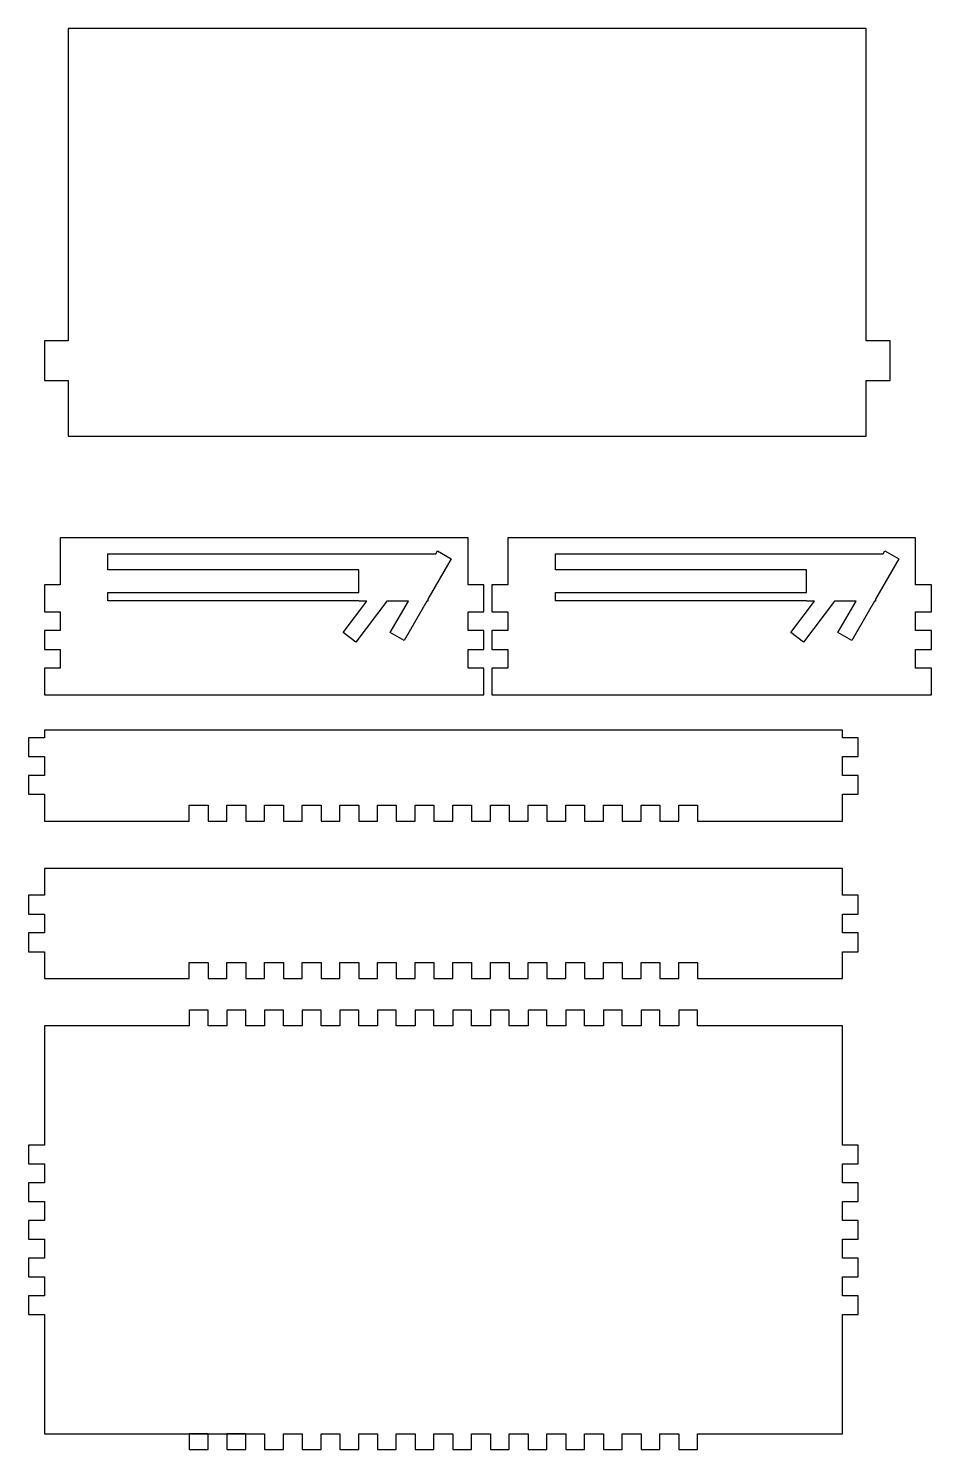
# Model space of a CAD drawing. Header units: metres. Extents: x -5 to 283, y -5 to 448.
import ezdxf

# ---------------------------------------------------------------- set-up
doc = ezdxf.new("R2010")
doc.units = ezdxf.units.M

msp = doc.modelspace()

# ---------------------------------------------------------------- linework, layer by layer
for p, q in [((262.005, 448.095), (7.605, 448.095)), ((7.605, 448.095), (7.605, 348.515)), ((262.005, 348.515), (262.005, 448.095)), ((7.605, 348.515), (0, 348.515)), ((0, 348.515), (0, 335.84)), ((269.61, 348.515), (262.005, 348.515)), ((269.61, 335.84), (269.61, 348.515)), ((0, 335.84), (7.605, 335.84)), ((7.605, 335.84), (7.605, 318.095)), ((262.005, 335.84), (269.61, 335.84)), ((262.005, 318.095), (262.005, 335.84)), ((7.605, 318.095), (262.005, 318.095)), ((135.07, 285.63), (5.06999, 285.63)), ((5.06999, 285.63), (5.06999, 270.63)), ((135.07, 270.63), (135.07, 285.63)), ((277.745, 285.63), (147.745, 285.63)), ((147.745, 285.63), (147.745, 270.63)), ((277.745, 270.63), (277.745, 285.63)), ((124.754, 280.56), (125.28, 281.471)), ((125.28, 281.471), (129.671, 278.936)), ((267.429, 280.56), (267.955, 281.471)), ((267.955, 281.471), (272.346, 278.936)), ((20.28, 275.49), (20.28, 280.56)), ((20.28, 280.56), (124.754, 280.56)), ((129.671, 278.936), (122.28, 266.135)), ((162.955, 275.49), (162.955, 280.56)), ((162.955, 280.56), (267.429, 280.56)), ((272.346, 278.936), (264.955, 266.135)), ((100.28, 275.49), (20.28, 275.49)), ((100.28, 268.2), (100.28, 275.49)), ((242.955, 275.49), (162.955, 275.49)), ((242.955, 268.2), (242.955, 275.49)), ((5.06999, 270.63), (0, 270.63)), ((0, 270.63), (0, 262.095)), ((20.28, 265.56), (20.28, 268.2)), ((20.28, 268.2), (100.28, 268.2)), ((140.14, 270.63), (135.07, 270.63)), ((140.14, 262.095), (140.14, 270.63)), ((147.745, 270.63), (142.675, 270.63)), ((142.675, 270.63), (142.675, 262.095)), ((162.955, 265.56), (162.955, 268.2)), ((162.955, 268.2), (242.955, 268.2)), ((282.815, 270.63), (277.745, 270.63)), ((282.815, 262.095), (282.815, 270.63)), ((100.28, 265.56), (20.28, 265.56)), ((95.28, 255.49), (102.816, 265.49)), ((109.164, 265.49), (99.3291, 252.439)), ((100.28, 265.49), (100.28, 265.56)), ((102.816, 265.49), (100.28, 265.49)), ((116.053, 265.49), (109.164, 265.49)), ((110.28, 255.49), (116.053, 265.49)), ((121.908, 265.49), (114.671, 252.955)), ((122.28, 265.49), (121.908, 265.49)), ((122.28, 266.135), (122.28, 265.49)), ((242.955, 265.56), (162.955, 265.56)), ((237.955, 255.49), (245.491, 265.49)), ((251.839, 265.49), (242.004, 252.439)), ((242.955, 265.49), (242.955, 265.56)), ((245.491, 265.49), (242.955, 265.49)), ((258.728, 265.49), (251.839, 265.49)), ((252.955, 255.49), (258.728, 265.49)), ((264.583, 265.49), (257.346, 252.955)), ((264.955, 265.49), (264.583, 265.49)), ((264.955, 266.135), (264.955, 265.49)), ((0, 262.095), (5.06999, 262.095)), ((5.06999, 262.095), (5.06999, 256.095)), ((135.07, 256.095), (135.07, 262.095)), ((135.07, 262.095), (140.14, 262.095)), ((142.675, 262.095), (147.745, 262.095)), ((147.745, 262.095), (147.745, 256.095)), ((277.745, 256.095), (277.745, 262.095)), ((277.745, 262.095), (282.815, 262.095)), ((5.06999, 256.095), (0, 256.095)), ((0, 256.095), (0, 250.095)), ((99.3291, 252.439), (95.28, 255.49)), ((114.671, 252.955), (110.28, 255.49)), ((140.14, 256.095), (135.07, 256.095)), ((140.14, 250.095), (140.14, 256.095)), ((147.745, 256.095), (142.675, 256.095)), ((142.675, 256.095), (142.675, 250.095)), ((242.004, 252.439), (237.955, 255.49)), ((257.346, 252.955), (252.955, 255.49)), ((282.815, 256.095), (277.745, 256.095)), ((282.815, 250.095), (282.815, 256.095)), ((0, 250.095), (5.06999, 250.095)), ((5.06999, 250.095), (5.06999, 244.095)), ((135.07, 244.095), (135.07, 250.095)), ((135.07, 250.095), (140.14, 250.095)), ((142.675, 250.095), (147.745, 250.095)), ((147.745, 250.095), (147.745, 244.095)), ((277.745, 244.095), (277.745, 250.095)), ((277.745, 250.095), (282.815, 250.095)), ((5.06999, 244.095), (0, 244.095)), ((0, 244.095), (0, 235.56)), ((140.14, 244.095), (135.07, 244.095)), ((140.14, 235.56), (140.14, 244.095)), ((147.745, 244.095), (142.675, 244.095)), ((142.675, 244.095), (142.675, 235.56)), ((282.815, 244.095), (277.745, 244.095)), ((282.815, 235.56), (282.815, 244.095)), ((0, 235.56), (140.14, 235.56)), ((142.675, 235.56), (282.815, 235.56)), ((254.4, 224.336), (0, 224.336)), ((0, 224.336), (0, 221.885)), ((254.4, 221.885), (254.4, 224.336)), ((0, 221.885), (-5.06999, 221.885)), ((-5.06999, 221.885), (-5.06999, 215.885)), ((259.47, 221.885), (254.4, 221.885)), ((259.47, 215.885), (259.47, 221.885)), ((-5.06999, 215.885), (0, 215.885)), ((0, 215.885), (0, 209.885)), ((254.4, 209.885), (254.4, 215.885)), ((254.4, 215.885), (259.47, 215.885)), ((0, 209.885), (-5.06999, 209.885)), ((-5.06999, 209.885), (-5.06999, 203.885)), ((259.47, 209.885), (254.4, 209.885)), ((259.47, 203.885), (259.47, 209.885)), ((-5.06999, 203.885), (0, 203.885)), ((0, 203.885), (0, 195.35)), ((46.2, 200.42), (52.2, 200.42)), ((46.2, 195.35), (46.2, 200.42)), ((52.2, 200.42), (52.2, 195.35)), ((58.2, 195.35), (58.2, 200.42)), ((58.2, 200.42), (64.2, 200.42)), ((64.2, 200.42), (64.2, 195.35)), ((70.2, 195.35), (70.2, 200.42)), ((70.2, 200.42), (76.2, 200.42)), ((76.2, 200.42), (76.2, 195.35)), ((82.2, 195.35), (82.2, 200.42)), ((82.2, 200.42), (88.2, 200.42)), ((88.2, 200.42), (88.2, 195.35)), ((94.2, 195.35), (94.2, 200.42)), ((94.2, 200.42), (100.2, 200.42)), ((100.2, 200.42), (100.2, 195.35)), ((106.2, 195.35), (106.2, 200.42)), ((106.2, 200.42), (112.2, 200.42)), ((112.2, 200.42), (112.2, 195.35)), ((118.2, 195.35), (118.2, 200.42)), ((118.2, 200.42), (124.2, 200.42)), ((124.2, 200.42), (124.2, 195.35)), ((130.2, 195.35), (130.2, 200.42)), ((130.2, 200.42), (136.2, 200.42)), ((136.2, 200.42), (136.2, 195.35)), ((142.2, 195.35), (142.2, 200.42)), ((142.2, 200.42), (148.2, 200.42)), ((148.2, 200.42), (148.2, 195.35)), ((154.2, 195.35), (154.2, 200.42)), ((154.2, 200.42), (160.2, 200.42)), ((160.2, 200.42), (160.2, 195.35)), ((166.2, 195.35), (166.2, 200.42)), ((166.2, 200.42), (172.2, 200.42)), ((172.2, 200.42), (172.2, 195.35)), ((178.2, 195.35), (178.2, 200.42)), ((178.2, 200.42), (184.2, 200.42)), ((184.2, 200.42), (184.2, 195.35)), ((190.2, 195.35), (190.2, 200.42)), ((190.2, 200.42), (196.2, 200.42)), ((196.2, 200.42), (196.2, 195.35)), ((202.2, 195.35), (202.2, 200.42)), ((202.2, 200.42), (208.2, 200.42)), ((208.2, 200.42), (208.2, 195.35)), ((254.4, 195.35), (254.4, 203.885)), ((254.4, 203.885), (259.47, 203.885)), ((0, 195.35), (46.2, 195.35)), ((52.2, 195.35), (58.2, 195.35)), ((64.2, 195.35), (70.2, 195.35)), ((76.2, 195.35), (82.2, 195.35)), ((88.2, 195.35), (94.2, 195.35)), ((100.2, 195.35), (106.2, 195.35)), ((112.2, 195.35), (118.2, 195.35)), ((124.2, 195.35), (130.2, 195.35)), ((136.2, 195.35), (142.2, 195.35)), ((148.2, 195.35), (154.2, 195.35)), ((160.2, 195.35), (166.2, 195.35)), ((172.2, 195.35), (178.2, 195.35)), ((184.2, 195.35), (190.2, 195.35)), ((196.2, 195.35), (202.2, 195.35)), ((208.2, 195.35), (254.4, 195.35)), ((254.4, 180.21), (0, 180.21)), ((0, 180.21), (0, 171.675)), ((254.4, 171.675), (254.4, 180.21)), ((0, 171.675), (-5.06999, 171.675)), ((-5.06999, 171.675), (-5.06999, 165.675)), ((259.47, 171.675), (254.4, 171.675)), ((259.47, 165.675), (259.47, 171.675)), ((-5.06999, 165.675), (0, 165.675)), ((0, 165.675), (0, 159.675)), ((254.4, 159.675), (254.4, 165.675)), ((254.4, 165.675), (259.47, 165.675)), ((0, 159.675), (-5.06999, 159.675)), ((-5.06999, 159.675), (-5.06999, 153.675)), ((259.47, 159.675), (254.4, 159.675)), ((259.47, 153.675), (259.47, 159.675)), ((-5.06999, 153.675), (0, 153.675)), ((0, 153.675), (0, 145.14)), ((46.2, 150.21), (52.2, 150.21)), ((46.2, 145.14), (46.2, 150.21)), ((52.2, 150.21), (52.2, 145.14)), ((58.2, 145.14), (58.2, 150.21)), ((58.2, 150.21), (64.2, 150.21)), ((64.2, 150.21), (64.2, 145.14)), ((70.2, 145.14), (70.2, 150.21)), ((70.2, 150.21), (76.2, 150.21)), ((76.2, 150.21), (76.2, 145.14)), ((82.2, 145.14), (82.2, 150.21)), ((82.2, 150.21), (88.2, 150.21)), ((88.2, 150.21), (88.2, 145.14)), ((94.2, 145.14), (94.2, 150.21)), ((94.2, 150.21), (100.2, 150.21)), ((100.2, 150.21), (100.2, 145.14)), ((106.2, 145.14), (106.2, 150.21)), ((106.2, 150.21), (112.2, 150.21)), ((112.2, 150.21), (112.2, 145.14)), ((118.2, 145.14), (118.2, 150.21)), ((118.2, 150.21), (124.2, 150.21)), ((124.2, 150.21), (124.2, 145.14)), ((130.2, 145.14), (130.2, 150.21)), ((130.2, 150.21), (136.2, 150.21)), ((136.2, 150.21), (136.2, 145.14)), ((142.2, 145.14), (142.2, 150.21)), ((142.2, 150.21), (148.2, 150.21)), ((148.2, 150.21), (148.2, 145.14)), ((154.2, 145.14), (154.2, 150.21)), ((154.2, 150.21), (160.2, 150.21)), ((160.2, 150.21), (160.2, 145.14)), ((166.2, 145.14), (166.2, 150.21)), ((166.2, 150.21), (172.2, 150.21)), ((172.2, 150.21), (172.2, 145.14)), ((178.2, 145.14), (178.2, 150.21)), ((178.2, 150.21), (184.2, 150.21)), ((184.2, 150.21), (184.2, 145.14)), ((190.2, 145.14), (190.2, 150.21)), ((190.2, 150.21), (196.2, 150.21)), ((196.2, 150.21), (196.2, 145.14)), ((202.2, 145.14), (202.2, 150.21)), ((202.2, 150.21), (208.2, 150.21)), ((208.2, 150.21), (208.2, 145.14)), ((254.4, 145.14), (254.4, 153.675)), ((254.4, 153.675), (259.47, 153.675)), ((0, 145.14), (46.2, 145.14)), ((52.2, 145.14), (58.2, 145.14)), ((64.2, 145.14), (70.2, 145.14)), ((76.2, 145.14), (82.2, 145.14)), ((88.2, 145.14), (94.2, 145.14)), ((100.2, 145.14), (106.2, 145.14)), ((112.2, 145.14), (118.2, 145.14)), ((124.2, 145.14), (130.2, 145.14)), ((136.2, 145.14), (142.2, 145.14)), ((148.2, 145.14), (154.2, 145.14)), ((160.2, 145.14), (166.2, 145.14)), ((172.2, 145.14), (178.2, 145.14)), ((184.2, 145.14), (190.2, 145.14)), ((196.2, 145.14), (202.2, 145.14)), ((208.2, 145.14), (254.4, 145.14)), ((52.2, 135.07), (46.2, 135.07)), ((46.2, 135.07), (46.2, 130)), ((52.2, 130), (52.2, 135.07)), ((64.2, 135.07), (58.2, 135.07)), ((58.2, 135.07), (58.2, 130)), ((64.2, 130), (64.2, 135.07)), ((76.2, 135.07), (70.2, 135.07)), ((70.2, 135.07), (70.2, 130)), ((76.2, 130), (76.2, 135.07)), ((88.2, 135.07), (82.2, 135.07)), ((82.2, 135.07), (82.2, 130)), ((88.2, 130), (88.2, 135.07)), ((100.2, 135.07), (94.2, 135.07)), ((94.2, 135.07), (94.2, 130)), ((100.2, 130), (100.2, 135.07)), ((112.2, 135.07), (106.2, 135.07)), ((106.2, 135.07), (106.2, 130)), ((112.2, 130), (112.2, 135.07)), ((124.2, 135.07), (118.2, 135.07)), ((118.2, 135.07), (118.2, 130)), ((124.2, 130), (124.2, 135.07)), ((136.2, 135.07), (130.2, 135.07)), ((130.2, 135.07), (130.2, 130)), ((136.2, 130), (136.2, 135.07)), ((148.2, 135.07), (142.2, 135.07)), ((142.2, 135.07), (142.2, 130)), ((148.2, 130), (148.2, 135.07)), ((160.2, 135.07), (154.2, 135.07)), ((154.2, 135.07), (154.2, 130)), ((160.2, 130), (160.2, 135.07)), ((172.2, 135.07), (166.2, 135.07)), ((166.2, 135.07), (166.2, 130)), ((172.2, 130), (172.2, 135.07)), ((184.2, 135.07), (178.2, 135.07)), ((178.2, 135.07), (178.2, 130)), ((184.2, 130), (184.2, 135.07)), ((196.2, 135.07), (190.2, 135.07)), ((190.2, 135.07), (190.2, 130)), ((196.2, 130), (196.2, 135.07)), ((208.2, 135.07), (202.2, 135.07)), ((202.2, 135.07), (202.2, 130)), ((208.2, 130), (208.2, 135.07)), ((46.2, 130), (0, 130)), ((0, 130), (0, 92)), ((58.2, 130), (52.2, 130)), ((70.2, 130), (64.2, 130)), ((82.2, 130), (76.2, 130)), ((94.2, 130), (88.2, 130)), ((106.2, 130), (100.2, 130)), ((118.2, 130), (112.2, 130)), ((130.2, 130), (124.2, 130)), ((142.2, 130), (136.2, 130)), ((154.2, 130), (148.2, 130)), ((166.2, 130), (160.2, 130)), ((178.2, 130), (172.2, 130)), ((190.2, 130), (184.2, 130)), ((202.2, 130), (196.2, 130)), ((254.4, 130), (208.2, 130)), ((254.4, 92), (254.4, 130)), ((0, 92), (-5.06999, 92)), ((-5.06999, 92), (-5.06999, 86)), ((259.47, 92), (254.4, 92)), ((259.47, 86), (259.47, 92)), ((-5.06999, 86), (0, 86)), ((0, 86), (0, 80)), ((254.4, 80), (254.4, 86)), ((254.4, 86), (259.47, 86)), ((0, 80), (-5.06999, 80)), ((-5.06999, 80), (-5.06999, 74)), ((259.47, 80), (254.4, 80)), ((259.47, 74), (259.47, 80)), ((-5.06999, 74), (0, 74)), ((0, 74), (0, 68)), ((254.4, 68), (254.4, 74)), ((254.4, 74), (259.47, 74)), ((0, 68), (-5.06999, 68)), ((-5.06999, 68), (-5.06999, 62)), ((259.47, 68), (254.4, 68)), ((259.47, 62), (259.47, 68)), ((-5.06999, 62), (0, 62)), ((0, 62), (0, 56)), ((254.4, 56), (254.4, 62)), ((254.4, 62), (259.47, 62)), ((0, 56), (-5.06999, 56)), ((-5.06999, 56), (-5.06999, 50)), ((259.47, 56), (254.4, 56)), ((259.47, 50), (259.47, 56)), ((-5.06999, 50), (0, 50)), ((0, 50), (0, 44)), ((254.4, 44), (254.4, 50)), ((254.4, 50), (259.47, 50)), ((0, 44), (-5.06999, 44)), ((-5.06999, 44), (-5.06999, 38)), ((259.47, 44), (254.4, 44)), ((259.47, 38), (259.47, 44)), ((-5.06999, 38), (0, 38)), ((0, 38), (0, 0)), ((254.4, 0), (254.4, 38)), ((254.4, 38), (259.47, 38)), ((0, 0), (70.2, 0)), ((52.2, 0), (46.2, 0)), ((46.2, 0), (46.2, -5.06999)), ((52.2, -5.06999), (52.2, 0)), ((64.2, 0), (58.2, 0)), ((58.2, 0), (58.2, -5.06999)), ((64.2, -5.06999), (64.2, 0)), ((70.2, 0), (70.2, -5.06999)), ((76.2, -5.06999), (76.2, 0)), ((76.2, 0), (82.2, 0)), ((82.2, 0), (82.2, -5.06999)), ((88.2, -5.06999), (88.2, 0)), ((88.2, 0), (94.2, 0)), ((94.2, 0), (94.2, -5.06999)), ((100.2, -5.06999), (100.2, 0)), ((100.2, 0), (106.2, 0)), ((106.2, 0), (106.2, -5.06999)), ((112.2, -5.06999), (112.2, 0)), ((112.2, 0), (118.2, 0)), ((118.2, 0), (118.2, -5.06999)), ((124.2, -5.06999), (124.2, 0)), ((124.2, 0), (130.2, 0)), ((130.2, 0), (130.2, -5.06999)), ((136.2, -5.06999), (136.2, 0)), ((136.2, 0), (142.2, 0)), ((142.2, 0), (142.2, -5.06999)), ((148.2, -5.06999), (148.2, 0)), ((148.2, 0), (154.2, 0)), ((154.2, 0), (154.2, -5.06999)), ((160.2, -5.06999), (160.2, 0)), ((160.2, 0), (166.2, 0)), ((166.2, 0), (166.2, -5.06999)), ((172.2, -5.06999), (172.2, 0)), ((172.2, 0), (178.2, 0)), ((178.2, 0), (178.2, -5.06999)), ((184.2, -5.06999), (184.2, 0)), ((184.2, 0), (190.2, 0)), ((190.2, 0), (190.2, -5.06999)), ((196.2, -5.06999), (196.2, 0)), ((196.2, 0), (202.2, 0)), ((202.2, 0), (202.2, -5.06999)), ((208.2, -5.06999), (208.2, 0)), ((208.2, 0), (254.4, 0)), ((46.2, -5.06999), (52.2, -5.06999)), ((58.2, -5.06999), (64.2, -5.06999)), ((70.2, -5.06999), (76.2, -5.06999)), ((82.2, -5.06999), (88.2, -5.06999)), ((94.2, -5.06999), (100.2, -5.06999)), ((106.2, -5.06999), (112.2, -5.06999)), ((118.2, -5.06999), (124.2, -5.06999)), ((130.2, -5.06999), (136.2, -5.06999)), ((142.2, -5.06999), (148.2, -5.06999)), ((154.2, -5.06999), (160.2, -5.06999)), ((166.2, -5.06999), (172.2, -5.06999)), ((178.2, -5.06999), (184.2, -5.06999)), ((190.2, -5.06999), (196.2, -5.06999)), ((202.2, -5.06999), (208.2, -5.06999))]:
    msp.add_line(p, q)

doc.saveas('drawing.dxf')
